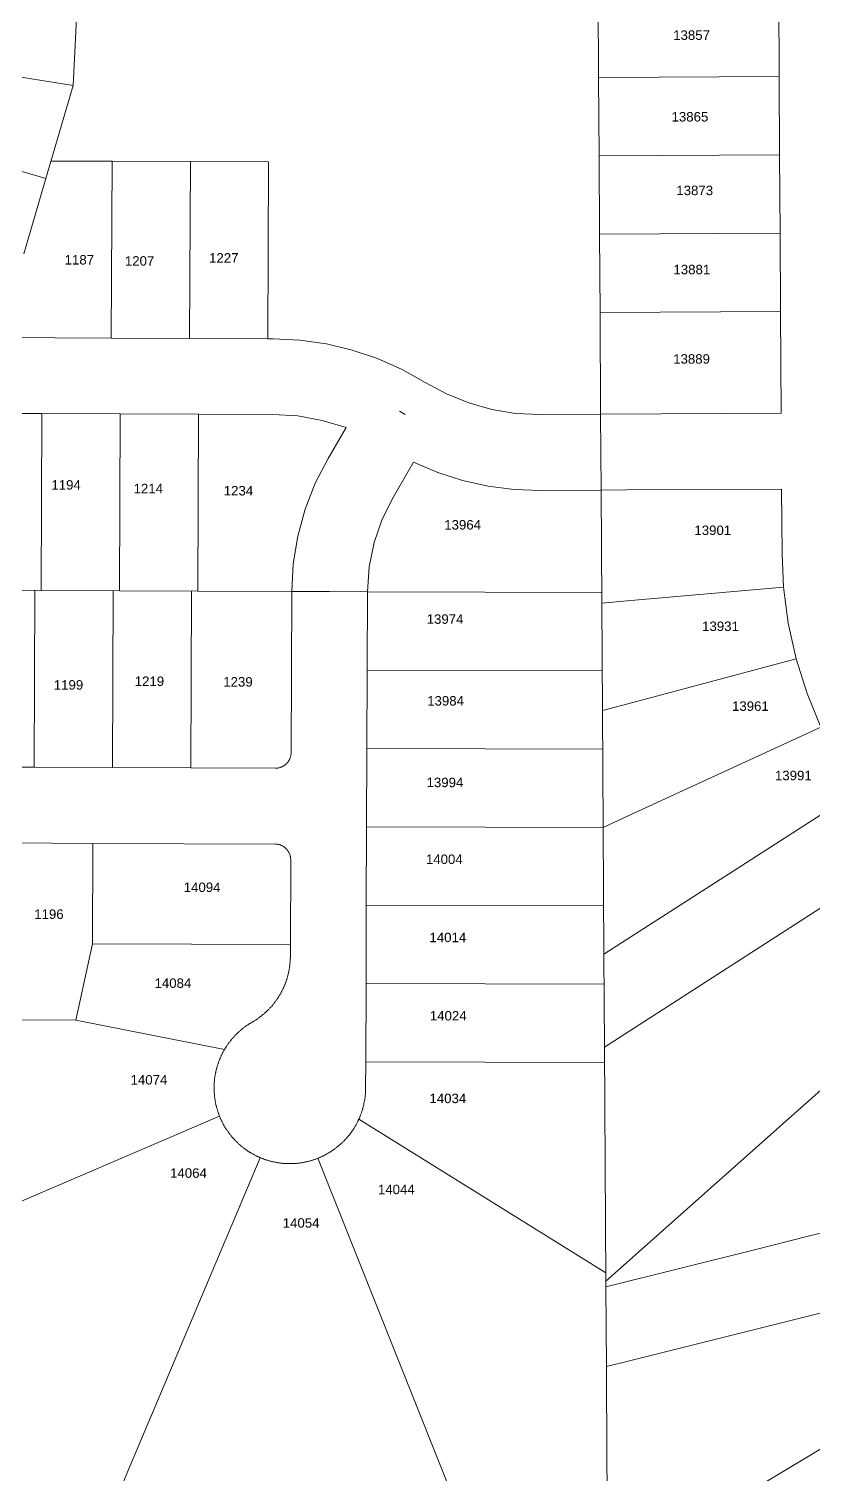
# Model space of a CAD drawing. Header units: feet. Extents: x 865220 to 2866543, y -2240498 to 973965.
# Drawn here: x 2863156 to 2863777, y 966133 to 967277 of the extents above; entities that cross this region are included whole.
import ezdxf
from ezdxf.enums import TextEntityAlignment as Align

# ---------------------------------------------------------------- set-up
doc = ezdxf.new("R2010")
doc.units = ezdxf.units.FT
doc.header["$LTSCALE"] = 0.015
doc.header["$MEASUREMENT"] = 0
doc.layers.add('Dakota County Addresses', color=7, linetype='Continuous')
doc.layers.add('Dakota County Parcels', color=7, linetype='Continuous')
doc.styles.add('Dimensions 100', font='arial.ttf')

# ---------------------------------------------------------------- blocks, each defined once
blk = doc.blocks.new('ACMAP_ANN_TEMPLATE_Dakota County Addresses')
at = {"layer": 'Dakota County Addresses', "style": 'Dimensions 100'}
blk.add_attdef('DakotaCountyAddress', text='', height=50, dxfattribs=at).set_placement((0, 0), align=Align.CENTER)

msp = doc.modelspace()

# ---------------------------------------------------------------- linework, layer by layer
at = {"layer": 'Dakota County Parcels', "lineweight": 5, "ltscale": 100}
for p, q in [((2863194.5, 967314.1), (2863190.7, 967231.9)), ((2863606.7, 967238.2), (2863606.3, 967300.2)), ((2863749.6, 967239.1), (2863749.3, 967301.1)), ((2863190.7, 967231.9), (2863048.6, 967254.7)), ((2863607, 967176.2), (2863606.7, 967238.2)), ((2863750, 967177.1), (2863749.6, 967239.1)), ((2863168.9, 967158.2), (2863190.7, 967231.9)), ((2863034.7, 967197.7), (2863168.9, 967158.2)), ((2863607, 967176.2), (2863750, 967177.1)), ((2863607.4, 967114.3), (2863607, 967176.2)), ((2863750.4, 967115.1), (2863750, 967177.1)), ((2863173, 967172.1), (2863221.4, 967171.9)), ((2863221.4, 967171.9), (2863220.8, 967032)), ((2863221.4, 967171.9), (2863283.4, 967171.7)), ((2863282.8, 967031.7), (2863283.4, 967171.7)), ((2863283.4, 967171.7), (2863345.4, 967171.5)), ((2863345.4, 967171.5), (2863344.8, 967031.5)), ((2863151.4, 967098.7), (2863168.9, 967158.2)), ((2863607.4, 967114.3), (2863750.4, 967115.1)), ((2863607.8, 967052.3), (2863607.4, 967114.3)), ((2863750.8, 967053.1), (2863750.4, 967115.1)), ((2863607.8, 967052.3), (2863750.8, 967053.1)), ((2863608.3, 966971.7), (2863607.8, 967052.3)), ((2863751.3, 966972.5), (2863750.8, 967053.1)), ((2863220.8, 967032), (2863131.8, 967032.3)), ((2863220.8, 967032), (2863282.8, 967031.7)), ((2863344.8, 967031.5), (2863282.8, 967031.7)), ((2863349, 967031.5), (2863344.8, 967031.5)), ((2863103.8, 966972.4), (2863165.8, 966972.2)), ((2863165.8, 966972.2), (2863165.3, 966832.2)), ((2863227.8, 966971.9), (2863165.8, 966972.2)), ((2863227.3, 966831.9), (2863227.8, 966971.9)), ((2863227.8, 966971.9), (2863289.8, 966971.7)), ((2863289.8, 966971.7), (2863289.3, 966831.7)), ((2863348.8, 966971.5), (2863289.8, 966971.7)), ((2863453.6, 966971.4), (2863449.1, 966974.1)), ((2863560.1, 966971.4), (2863608.3, 966971.7)), ((2863608.3, 966971.7), (2863751.3, 966972.5)), ((2863608.7, 966911.7), (2863608.3, 966971.7)), ((2863392.4, 966936.6), (2863406.7, 966961.1)), ((2863444.2, 966906.3), (2863460.2, 966933.7)), ((2863560.4, 966911.4), (2863608.7, 966911.7)), ((2863608.7, 966911.7), (2863628.7, 966911.8)), ((2863609.2, 966822.1), (2863608.7, 966911.7)), ((2863628.7, 966911.8), (2863751.6, 966912.5)), ((2863751.6, 966912.5), (2863752, 966861.3)), ((2863752, 966861.3), (2863753.2, 966834.7)), ((2863629.2, 966823.9), (2863753.2, 966834.7)), ((2863165.3, 966832.2), (2863103.3, 966832.4)), ((2863160.2, 966832.2), (2863159.7, 966692.2)), ((2863227.3, 966831.9), (2863165.3, 966832.2)), ((2863222.2, 966832), (2863221.7, 966692)), ((2863289.3, 966831.7), (2863227.3, 966831.9)), ((2863284.2, 966831.7), (2863283.7, 966691.7)), ((2863363.7, 966831.4), (2863289.3, 966831.7)), ((2863363.2, 966703.9), (2863363.7, 966831.4)), ((2863423.4, 966769.2), (2863423.7, 966831.2)), ((2863609.2, 966830.5), (2863423.7, 966831.2)), ((2863609.2, 966822.1), (2863629.2, 966823.9)), ((2863609.7, 966737.1), (2863609.2, 966822.1)), ((2863629.7, 966742.5), (2863763.1, 966778.1)), ((2863423.2, 966707.2), (2863423.4, 966769.2)), ((2863423.4, 966769.2), (2863609.5, 966768.5)), ((2863609.7, 966737.1), (2863629.7, 966742.5)), ((2863610.3, 966644.5), (2863609.7, 966737.1)), ((2863676.6, 966675.1), (2863782.7, 966724.1)), ((2863423, 966645.2), (2863423.2, 966707.2)), ((2863423.2, 966707.2), (2863609.9, 966706.5)), ((2863097.7, 966692.4), (2863159.7, 966692.2)), ((2863159.7, 966692.2), (2863221.7, 966692)), ((2863221.7, 966692), (2863283.7, 966691.7)), ((2863283.7, 966691.7), (2863350.7, 966691.5)), ((2863630.2, 966653.7), (2863676.6, 966675.1)), ((2863716.9, 966612.5), (2863811.7, 966673.4)), ((2863610.3, 966644.5), (2863630.2, 966653.7)), ((2863422.7, 966583.2), (2863423, 966645.2)), ((2863423, 966645.2), (2863610.3, 966644.5)), ((2863610.9, 966544.2), (2863610.3, 966644.5)), ((2863141.2, 966632.3), (2863206.1, 966632)), ((2863205.8, 966552.5), (2863206.1, 966632)), ((2863206.1, 966632), (2863350.5, 966631.5)), ((2863362.9, 966619), (2863362.6, 966551.9)), ((2863750.7, 966560.5), (2863845.2, 966621.3)), ((2863610.9, 966544.2), (2863716.9, 966612.5)), ((2863422.5, 966521.2), (2863422.7, 966583.2)), ((2863422.7, 966583.2), (2863610.7, 966582.5)), ((2863611.4, 966470.8), (2863750.7, 966560.5)), ((2863192.7, 966492.1), (2863205.8, 966552.5)), ((2863205.8, 966552.5), (2863362.6, 966551.9)), ((2863362.6, 966551.9), (2863362.6, 966542.4)), ((2863611.4, 966470.8), (2863610.9, 966544.2)), ((2863422.3, 966459.2), (2863422.5, 966521.2)), ((2863422.5, 966521.2), (2863611.1, 966520.5)), ((2863140.7, 966492.3), (2863192.7, 966492.1)), ((2863192.7, 966492.1), (2863310.4, 966468.9)), ((2863612.5, 966285.4), (2863611.4, 966470.8)), ((2863422.2, 966438.2), (2863422.3, 966459.2)), ((2863611.4, 966458.5), (2863422.3, 966459.2)), ((2863771.4, 966426.7), (2863805.2, 966456.8)), ((2863612.5, 966285.4), (2863771.4, 966426.7)), ((2863051.6, 966306.7), (2863306.6, 966416)), ((2863612.5, 966292), (2863416.8, 966413.6)), ((2863203.1, 966062.1), (2863338.8, 966383.2)), ((2863512.9, 966060.9), (2863384.4, 966382.8)), ((2863772.7, 966321), (2863937.6, 966362.2)), ((2863731.2, 966310.6), (2863772.7, 966321)), ((2863612.5, 966281), (2863731.2, 966310.6)), ((2863612.5, 966285.7), (2863612.5, 966285.7)), ((2863612.5, 966281), (2863612.5, 966285.4)), ((2863612.9, 966217.8), (2863612.5, 966281)), ((2863632.3, 966222.7), (2863794.9, 966263.3)), ((2863612.7, 966258.7), (2863612.7, 966258.7)), ((2863612.9, 966217.8), (2863632.3, 966222.7)), ((2863613, 966205.5), (2863612.9, 966217.8)), ((2863613.7, 966090.5), (2863613, 966205.5)), ((2863613, 966204.9), (2863613, 966204.9)), ((2863678.6, 966090.3), (2863827.2, 966179.5))]:
    msp.add_line(p, q, dxfattribs=at)
for points in [[(2863606.7, 967238.2), (2863606.7, 967238.2), (2863749.6, 967239.1)], [(2863469.4, 966996.9), (2863451, 967007.2), (2863431.6, 967015.8), (2863411.6, 967022.5), (2863391.1, 967027.4), (2863370.1, 967030.4), (2863349, 967031.5)], [(2863469.4, 966996.9), (2863486.2, 966987.8), (2863503.8, 966980.6), (2863522.2, 966975.4), (2863541, 966972.3), (2863560.1, 966971.4)], [(2863406.7, 966961.1), (2863387.9, 966966.8), (2863368.5, 966970.3), (2863348.8, 966971.5)], [(2863392.4, 966936.6), (2863382.3, 966917), (2863374.3, 966896.5), (2863368.5, 966875.2), (2863364.9, 966853.4), (2863363.7, 966831.4)], [(2863460.2, 966933.7), (2863479.3, 966925.6), (2863499, 966919.3), (2863519.2, 966914.8), (2863539.7, 966912.2), (2863560.4, 966911.4)], [(2863444.2, 966906.3), (2863435.4, 966888.7), (2863429, 966870.1), (2863425.1, 966850.8), (2863423.7, 966831.2)], [(2863753.2, 966834.7), (2863756.9, 966806.2), (2863763.1, 966778.1)], [(2863423.7, 966831.2), (2863393.7, 966831.3), (2863363.7, 966831.4)], [(2863763.1, 966778.1), (2863771.8, 966750.7), (2863782.7, 966724.1)], [(2863363.2, 966703.9), (2863363.2, 966703.4), (2863363.2, 966702.9), (2863363.1, 966702.4), (2863363, 966701.9), (2863362.9, 966701.4), (2863362.8, 966700.9), (2863362.7, 966700.4), (2863362.5, 966700), (2863362.4, 966699.5), (2863362.2, 966699), (2863362, 966698.6), (2863361.8, 966698.1), (2863361.5, 966697.7), (2863361.3, 966697.3), (2863361, 966696.8), (2863360.7, 966696.4), (2863360.4, 966696), (2863360.1, 966695.7), (2863359.7, 966695.3), (2863359.4, 966694.9), (2863359, 966694.6), (2863358.6, 966694.3), (2863358.2, 966694), (2863357.8, 966693.7), (2863357.4, 966693.4), (2863357, 966693.2), (2863356.5, 966692.9), (2863356.1, 966692.7), (2863355.6, 966692.5), (2863355.2, 966692.3), (2863354.7, 966692.1), (2863354.2, 966692), (2863353.7, 966691.8), (2863353.2, 966691.7), (2863352.8, 966691.6), (2863352.3, 966691.6), (2863351.8, 966691.5), (2863351.3, 966691.5), (2863350.7, 966691.5)], [(2863350.5, 966631.5), (2863351, 966631.5), (2863351.5, 966631.4), (2863352, 966631.4), (2863352.5, 966631.3), (2863352.9, 966631.2), (2863353.4, 966631.1), (2863353.9, 966631), (2863354.4, 966630.8), (2863354.9, 966630.7), (2863355.3, 966630.5), (2863355.8, 966630.3), (2863356.2, 966630.1), (2863356.7, 966629.8), (2863357.1, 966629.5), (2863357.5, 966629.3), (2863357.9, 966629), (2863358.3, 966628.7), (2863358.7, 966628.3), (2863359.1, 966628), (2863359.4, 966627.7), (2863359.7, 966627.3), (2863360.1, 966626.9), (2863360.4, 966626.5), (2863360.7, 966626.1), (2863360.9, 966625.7), (2863361.2, 966625.3), (2863361.4, 966624.8), (2863361.7, 966624.4), (2863361.9, 966623.9), (2863362.1, 966623.5), (2863362.2, 966623), (2863362.4, 966622.5), (2863362.5, 966622), (2863362.6, 966621.5), (2863362.7, 966621), (2863362.8, 966620.6), (2863362.8, 966620.1), (2863362.9, 966619.6), (2863362.9, 966619)], [(2863332.4, 966490.5), (2863332.8, 966490.8), (2863333.2, 966491), (2863333.7, 966491.3), (2863334.1, 966491.6), (2863334.5, 966491.8), (2863334.9, 966492.1), (2863335.4, 966492.4), (2863335.8, 966492.6), (2863336.2, 966492.9), (2863336.6, 966493.2), (2863337, 966493.5), (2863337.4, 966493.8), (2863337.8, 966494.1), (2863338.2, 966494.4), (2863338.6, 966494.7), (2863339, 966495), (2863339.4, 966495.3), (2863339.8, 966495.6), (2863340.2, 966495.9), (2863340.6, 966496.2), (2863341, 966496.5), (2863341.4, 966496.8), (2863341.8, 966497.2), (2863342.1, 966497.5), (2863342.5, 966497.8), (2863342.9, 966498.2), (2863343.2, 966498.5), (2863343.6, 966498.8), (2863344, 966499.2), (2863344.3, 966499.5), (2863344.7, 966499.9), (2863345.1, 966500.2), (2863345.4, 966500.6), (2863345.8, 966500.9), (2863346.1, 966501.3), (2863346.4, 966501.7), (2863346.8, 966502), (2863347.1, 966502.4), (2863347.4, 966502.8), (2863347.8, 966503.2), (2863348.1, 966503.5), (2863348.4, 966503.9), (2863348.8, 966504.3), (2863349.1, 966504.7), (2863349.4, 966505.1), (2863349.7, 966505.5), (2863350, 966505.9), (2863350.3, 966506.3), (2863350.6, 966506.7), (2863350.9, 966507.1), (2863351.2, 966507.5), (2863351.5, 966507.9), (2863351.8, 966508.3), (2863352.1, 966508.7), (2863352.3, 966509.1), (2863352.6, 966509.5), (2863352.9, 966509.9), (2863353.2, 966510.4), (2863353.4, 966510.8), (2863353.7, 966511.2), (2863354, 966511.6), (2863354.2, 966512.1), (2863354.5, 966512.5), (2863354.7, 966512.9), (2863355, 966513.4), (2863355.2, 966513.8), (2863355.4, 966514.2), (2863355.7, 966514.7), (2863355.9, 966515.1), (2863356.1, 966515.6), (2863356.4, 966516), (2863356.6, 966516.5), (2863356.8, 966516.9), (2863357, 966517.4), (2863357.2, 966517.8), (2863357.4, 966518.3), (2863357.6, 966518.7), (2863357.8, 966519.2), (2863358, 966519.7), (2863358.2, 966520.1), (2863358.4, 966520.6), (2863358.6, 966521), (2863358.7, 966521.5), (2863358.9, 966522), (2863359.1, 966522.5), (2863359.3, 966522.9), (2863359.4, 966523.4), (2863359.6, 966523.9), (2863359.7, 966524.3), (2863359.9, 966524.8), (2863360, 966525.3), (2863360.2, 966525.8), (2863360.3, 966526.3), (2863360.4, 966526.7), (2863360.6, 966527.2), (2863360.7, 966527.7), (2863360.8, 966528.2), (2863360.9, 966528.7), (2863361.1, 966529.2), (2863361.2, 966529.7), (2863361.3, 966530.1), (2863361.4, 966530.6), (2863361.5, 966531.1), (2863361.6, 966531.6), (2863361.7, 966532.1), (2863361.7, 966532.6), (2863361.8, 966533.1), (2863361.9, 966533.6), (2863362, 966534.1), (2863362, 966534.6), (2863362.1, 966535.1), (2863362.2, 966535.6), (2863362.2, 966536.1), (2863362.3, 966536.6), (2863362.3, 966537.1), (2863362.4, 966537.6), (2863362.4, 966538.1), (2863362.4, 966538.6), (2863362.5, 966539.1), (2863362.5, 966539.5), (2863362.5, 966540), (2863362.5, 966540.5), (2863362.6, 966541), (2863362.6, 966541.5), (2863362.6, 966542.4)], [(2863332.4, 966490.5), (2863332, 966490.3), (2863331.5, 966490), (2863331.1, 966489.8), (2863330.7, 966489.5), (2863330.2, 966489.3), (2863329.8, 966489), (2863329.4, 966488.7), (2863329, 966488.4), (2863328.6, 966488.2), (2863328.2, 966487.9), (2863327.7, 966487.6), (2863327.3, 966487.3), (2863326.9, 966487), (2863326.5, 966486.7), (2863326.1, 966486.4), (2863325.7, 966486.1), (2863325.3, 966485.8), (2863324.9, 966485.5), (2863324.5, 966485.2), (2863324.2, 966484.9), (2863323.8, 966484.6), (2863323.4, 966484.2), (2863323, 966483.9), (2863322.6, 966483.6), (2863322.3, 966483.2), (2863321.9, 966482.9), (2863321.5, 966482.6), (2863321.2, 966482.2), (2863320.8, 966481.9), (2863320.4, 966481.5), (2863320.1, 966481.2), (2863319.7, 966480.8), (2863319.4, 966480.5), (2863319, 966480.1), (2863318.7, 966479.8), (2863318.3, 966479.4), (2863318, 966479), (2863317.7, 966478.7), (2863317.3, 966478.3), (2863317, 966477.9), (2863316.7, 966477.5), (2863316.3, 966477.2), (2863316, 966476.8), (2863315.7, 966476.4), (2863315.4, 966476), (2863315.1, 966475.6), (2863314.8, 966475.2), (2863314.5, 966474.8), (2863314.2, 966474.4), (2863313.9, 966474), (2863313.6, 966473.6), (2863313.3, 966473.2), (2863313, 966472.8), (2863312.7, 966472.4), (2863312.4, 966472), (2863312.1, 966471.6), (2863311.9, 966471.1), (2863311.6, 966470.7), (2863311.3, 966470.3), (2863311.1, 966469.9), (2863310.8, 966469.5), (2863310.4, 966468.9)], [(2863310.4, 966468.9), (2863310.2, 966468.4), (2863310, 966468), (2863309.7, 966467.5), (2863309.5, 966467.1), (2863309.2, 966466.7), (2863309, 966466.2), (2863308.8, 966465.8), (2863308.5, 966465.3), (2863308.3, 966464.9), (2863308.1, 966464.4), (2863307.9, 966464), (2863307.7, 966463.5), (2863307.5, 966463.1), (2863307.3, 966462.6), (2863307.1, 966462.2), (2863306.9, 966461.7), (2863306.7, 966461.2), (2863306.5, 966460.8), (2863306.3, 966460.3), (2863306.1, 966459.8), (2863306, 966459.4), (2863305.8, 966458.9), (2863305.6, 966458.4), (2863305.4, 966458), (2863305.3, 966457.5), (2863305.1, 966457), (2863305, 966456.5), (2863304.8, 966456.1), (2863304.7, 966455.6), (2863304.5, 966455.1), (2863304.4, 966454.6), (2863304.3, 966454.1), (2863304.1, 966453.7), (2863304, 966453.2), (2863303.9, 966452.7), (2863303.8, 966452.2), (2863303.7, 966451.7), (2863303.6, 966451.2), (2863303.5, 966450.7), (2863303.4, 966450.3), (2863303.3, 966449.8), (2863303.2, 966449.3), (2863303.1, 966448.8), (2863303, 966448.3), (2863302.9, 966447.8), (2863302.8, 966447.3), (2863302.8, 966446.8), (2863302.7, 966446.3), (2863302.6, 966445.8), (2863302.6, 966445.3), (2863302.5, 966444.8), (2863302.5, 966444.3), (2863302.4, 966443.8), (2863302.4, 966443.3), (2863302.3, 966442.8), (2863302.3, 966442.3), (2863302.3, 966441.8), (2863302.3, 966441.3), (2863302.2, 966440.8), (2863302.2, 966440.3), (2863302.2, 966439.8), (2863302.2, 966439.3), (2863302.2, 966438.8), (2863302.2, 966438.3), (2863302.2, 966437.8), (2863302.2, 966437.3), (2863302.2, 966436.8), (2863302.2, 966436.3), (2863302.2, 966435.8), (2863302.3, 966435.3), (2863302.3, 966434.8), (2863302.3, 966434.3), (2863302.4, 966433.8), (2863302.4, 966433.3), (2863302.5, 966432.8), (2863302.5, 966432.3), (2863302.6, 966431.8), (2863302.6, 966431.3), (2863302.7, 966430.9), (2863302.7, 966430.4), (2863302.8, 966429.9), (2863302.9, 966429.4), (2863303, 966428.9), (2863303, 966428.4), (2863303.1, 966427.9), (2863303.2, 966427.4), (2863303.3, 966426.9), (2863303.4, 966426.4), (2863303.5, 966425.9), (2863303.6, 966425.4), (2863303.7, 966424.9), (2863303.8, 966424.5), (2863304, 966424), (2863304.1, 966423.5), (2863304.2, 966423), (2863304.3, 966422.5), (2863304.5, 966422), (2863304.6, 966421.6), (2863304.8, 966421.1), (2863304.9, 966420.6), (2863305.1, 966420.1), (2863305.2, 966419.7), (2863305.4, 966419.2), (2863305.5, 966418.7), (2863305.7, 966418.2), (2863305.9, 966417.8), (2863306, 966417.3), (2863306.2, 966416.8), (2863306.6, 966416)], [(2863416.8, 966413.6), (2863417, 966414), (2863417.2, 966414.5), (2863417.4, 966414.9), (2863417.6, 966415.4), (2863417.8, 966415.9), (2863417.9, 966416.3), (2863418.1, 966416.8), (2863418.3, 966417.3), (2863418.5, 966417.7), (2863418.6, 966418.2), (2863418.8, 966418.7), (2863419, 966419.1), (2863419.1, 966419.6), (2863419.3, 966420.1), (2863419.4, 966420.6), (2863419.6, 966421.1), (2863419.7, 966421.5), (2863419.9, 966422), (2863420, 966422.5), (2863420.1, 966423), (2863420.3, 966423.5), (2863420.4, 966423.9), (2863420.5, 966424.4), (2863420.6, 966424.9), (2863420.7, 966425.4), (2863420.8, 966425.9), (2863420.9, 966426.4), (2863421, 966426.9), (2863421.1, 966427.4), (2863421.2, 966427.9), (2863421.3, 966428.3), (2863421.4, 966428.8), (2863421.5, 966429.3), (2863421.5, 966429.8), (2863421.6, 966430.3), (2863421.7, 966430.8), (2863421.7, 966431.3), (2863421.8, 966431.8), (2863421.9, 966432.3), (2863421.9, 966432.8), (2863422, 966433.3), (2863422, 966433.8), (2863422, 966434.3), (2863422.1, 966434.8), (2863422.1, 966435.3), (2863422.1, 966435.8), (2863422.1, 966436.3), (2863422.2, 966436.8), (2863422.2, 966437.3), (2863422.2, 966438.2)], [(2863306.6, 966416), (2863306.7, 966415.5), (2863306.9, 966415.1), (2863307.1, 966414.6), (2863307.3, 966414.2), (2863307.5, 966413.7), (2863307.7, 966413.3), (2863308, 966412.8), (2863308.2, 966412.4), (2863308.4, 966411.9), (2863308.6, 966411.5), (2863308.8, 966411), (2863309.1, 966410.6), (2863309.3, 966410.1), (2863309.5, 966409.7), (2863309.8, 966409.2), (2863310, 966408.8), (2863310.3, 966408.4), (2863310.5, 966407.9), (2863310.8, 966407.5), (2863311, 966407.1), (2863311.3, 966406.7), (2863311.6, 966406.2), (2863311.8, 966405.8), (2863312.1, 966405.4), (2863312.4, 966405), (2863312.7, 966404.6), (2863313, 966404.2), (2863313.3, 966403.8), (2863313.5, 966403.3), (2863313.8, 966402.9), (2863314.1, 966402.5), (2863314.4, 966402.1), (2863314.7, 966401.7), (2863315, 966401.4), (2863315.4, 966401), (2863315.7, 966400.6), (2863316, 966400.2), (2863316.3, 966399.8), (2863316.6, 966399.4), (2863317, 966399), (2863317.3, 966398.7), (2863317.6, 966398.3), (2863318, 966397.9), (2863318.3, 966397.6), (2863318.6, 966397.2), (2863319, 966396.8), (2863319.3, 966396.5), (2863319.7, 966396.1), (2863320, 966395.8), (2863320.4, 966395.4), (2863320.8, 966395.1), (2863321.1, 966394.7), (2863321.5, 966394.4), (2863321.9, 966394), (2863322.2, 966393.7), (2863322.6, 966393.4), (2863323, 966393.1), (2863323.4, 966392.7), (2863323.7, 966392.4), (2863324.1, 966392.1), (2863324.5, 966391.8), (2863324.9, 966391.5), (2863325.3, 966391.1), (2863325.7, 966390.8), (2863326.1, 966390.5), (2863326.5, 966390.2), (2863326.9, 966389.9), (2863327.3, 966389.7), (2863327.7, 966389.4), (2863328.1, 966389.1), (2863328.5, 966388.8), (2863329, 966388.5), (2863329.4, 966388.2), (2863329.8, 966388), (2863330.2, 966387.7), (2863330.6, 966387.4), (2863331.1, 966387.2), (2863331.5, 966386.9), (2863331.9, 966386.7), (2863332.4, 966386.4), (2863332.8, 966386.2), (2863333.2, 966385.9), (2863333.7, 966385.7), (2863334.1, 966385.5), (2863334.5, 966385.2), (2863335, 966385), (2863335.4, 966384.8), (2863335.9, 966384.5), (2863336.3, 966384.3), (2863336.8, 966384.1), (2863337.2, 966383.9), (2863337.7, 966383.7), (2863338.2, 966383.5), (2863338.8, 966383.2)], [(2863384.4, 966382.8), (2863384.9, 966382.9), (2863385.4, 966383.1), (2863385.8, 966383.3), (2863386.3, 966383.5), (2863386.7, 966383.7), (2863387.2, 966383.9), (2863387.7, 966384.2), (2863388.1, 966384.4), (2863388.6, 966384.6), (2863389, 966384.8), (2863389.4, 966385), (2863389.9, 966385.3), (2863390.3, 966385.5), (2863390.8, 966385.7), (2863391.2, 966386), (2863391.6, 966386.2), (2863392.1, 966386.5), (2863392.5, 966386.7), (2863392.9, 966387), (2863393.4, 966387.2), (2863393.8, 966387.5), (2863394.2, 966387.7), (2863394.6, 966388), (2863395.1, 966388.3), (2863395.5, 966388.6), (2863395.9, 966388.8), (2863396.3, 966389.1), (2863396.7, 966389.4), (2863397.1, 966389.7), (2863397.5, 966390), (2863397.9, 966390.3), (2863398.3, 966390.6), (2863398.7, 966390.9), (2863399.1, 966391.2), (2863399.5, 966391.5), (2863399.9, 966391.8), (2863400.3, 966392.1), (2863400.7, 966392.5), (2863401.1, 966392.8), (2863401.4, 966393.1), (2863401.8, 966393.4), (2863402.2, 966393.8), (2863402.6, 966394.1), (2863402.9, 966394.4), (2863403.3, 966394.8), (2863403.7, 966395.1), (2863404, 966395.5), (2863404.4, 966395.8), (2863404.7, 966396.2), (2863405.1, 966396.5), (2863405.4, 966396.9), (2863405.8, 966397.3), (2863406.1, 966397.6), (2863406.5, 966398), (2863406.8, 966398.4), (2863407.1, 966398.7), (2863407.5, 966399.1), (2863407.8, 966399.5), (2863408.1, 966399.9), (2863408.4, 966400.2), (2863408.7, 966400.6), (2863409.1, 966401), (2863409.4, 966401.4), (2863409.7, 966401.8), (2863410, 966402.2), (2863410.3, 966402.6), (2863410.6, 966403), (2863410.9, 966403.4), (2863411.2, 966403.8), (2863411.4, 966404.2), (2863411.7, 966404.6), (2863412, 966405.1), (2863412.3, 966405.5), (2863412.6, 966405.9), (2863412.8, 966406.3), (2863413.1, 966406.7), (2863413.4, 966407.2), (2863413.6, 966407.6), (2863413.9, 966408), (2863414.1, 966408.5), (2863414.4, 966408.9), (2863414.6, 966409.3), (2863414.9, 966409.8), (2863415.1, 966410.2), (2863415.3, 966410.6), (2863415.6, 966411.1), (2863415.8, 966411.5), (2863416, 966412), (2863416.2, 966412.4), (2863416.4, 966412.9), (2863416.8, 966413.6)], [(2863338.8, 966383.2), (2863339.3, 966383), (2863339.8, 966382.8), (2863340.2, 966382.6), (2863340.7, 966382.5), (2863341.1, 966382.3), (2863341.6, 966382.1), (2863342.1, 966381.9), (2863342.6, 966381.8), (2863343, 966381.6), (2863343.5, 966381.5), (2863344, 966381.3), (2863344.5, 966381.2), (2863344.9, 966381), (2863345.4, 966380.9), (2863345.9, 966380.7), (2863346.4, 966380.6), (2863346.9, 966380.5), (2863347.3, 966380.3), (2863347.8, 966380.2), (2863348.3, 966380.1), (2863348.8, 966380), (2863349.3, 966379.9), (2863349.8, 966379.8), (2863350.3, 966379.7), (2863350.8, 966379.6), (2863351.3, 966379.5), (2863351.7, 966379.4), (2863352.2, 966379.3), (2863352.7, 966379.2), (2863353.2, 966379.1), (2863353.7, 966379.1), (2863354.2, 966379), (2863354.7, 966378.9), (2863355.2, 966378.9), (2863355.7, 966378.8), (2863356.2, 966378.8), (2863356.7, 966378.7), (2863357.2, 966378.7), (2863357.7, 966378.6), (2863358.2, 966378.6), (2863358.7, 966378.6), (2863359.2, 966378.6), (2863359.7, 966378.5), (2863360.2, 966378.5), (2863360.7, 966378.5), (2863361.2, 966378.5), (2863361.7, 966378.5), (2863362.2, 966378.5), (2863362.7, 966378.5), (2863363.2, 966378.5), (2863363.7, 966378.5), (2863364.2, 966378.5), (2863364.7, 966378.5), (2863365.2, 966378.6), (2863365.7, 966378.6), (2863366.2, 966378.6), (2863366.7, 966378.6), (2863367.2, 966378.7), (2863367.7, 966378.7), (2863368.2, 966378.8), (2863368.7, 966378.8), (2863369.2, 966378.9), (2863369.7, 966378.9), (2863370.2, 966379), (2863370.7, 966379.1), (2863371.2, 966379.2), (2863371.6, 966379.2), (2863372.1, 966379.3), (2863372.6, 966379.4), (2863373.1, 966379.5), (2863373.6, 966379.6), (2863374.1, 966379.7), (2863374.6, 966379.8), (2863375.1, 966379.9), (2863375.6, 966380), (2863376.1, 966380.1), (2863376.5, 966380.2), (2863377, 966380.3), (2863377.5, 966380.5), (2863378, 966380.6), (2863378.5, 966380.7), (2863379, 966380.9), (2863379.4, 966381), (2863379.9, 966381.2), (2863380.4, 966381.3), (2863380.9, 966381.5), (2863381.3, 966381.6), (2863381.8, 966381.8), (2863382.3, 966381.9), (2863382.8, 966382.1), (2863383.2, 966382.3), (2863383.7, 966382.5), (2863384.4, 966382.8)]]:
    msp.add_lwpolyline(points, dxfattribs=at)

# ---------------------------------------------------------------- block references
at = {"layer": 'Dakota County Addresses', "lineweight": 5, "ltscale": 100, "xscale": 0.15, "yscale": 0.15, "zscale": 0.15}
for p, values in [((2863680.3, 967268), {'DakotaCountyAddress': '13857'}), ((2863679, 967203.4), {'DakotaCountyAddress': '13865'}), ((2863682.8, 967145.1), {'DakotaCountyAddress': '13873'}), ((2863195.5, 967090.2), {'DakotaCountyAddress': '1187'}), ((2863243.2, 967089.3), {'DakotaCountyAddress': '1207'}), ((2863309.9, 967091.7), {'DakotaCountyAddress': '1227'}), ((2863680.5, 967082.5), {'DakotaCountyAddress': '13881'}), ((2863680.3, 967011.7), {'DakotaCountyAddress': '13889'}), ((2863185, 966912), {'DakotaCountyAddress': '1194'}), ((2863250.1, 966909.1), {'DakotaCountyAddress': '1214'}), ((2863321.5, 966907.4), {'DakotaCountyAddress': '1234'}), ((2863499, 966880.4), {'DakotaCountyAddress': '13964'}), ((2863697.1, 966876.1), {'DakotaCountyAddress': '13901'}), ((2863485.1, 966805.8), {'DakotaCountyAddress': '13974'}), ((2863703.2, 966800.1), {'DakotaCountyAddress': '13931'}), ((2863251, 966756.6), {'DakotaCountyAddress': '1219'}), ((2863186.9, 966753.7), {'DakotaCountyAddress': '1199'}), ((2863321.1, 966756.1), {'DakotaCountyAddress': '1239'}), ((2863485.5, 966741.1), {'DakotaCountyAddress': '13984'}), ((2863726.9, 966736.9), {'DakotaCountyAddress': '13961'}), ((2863485, 966676.5), {'DakotaCountyAddress': '13994'}), ((2863760.9, 966682), {'DakotaCountyAddress': '13991'}), ((2863484.5, 966615.7), {'DakotaCountyAddress': '14004'}), ((2863292.7, 966593.5), {'DakotaCountyAddress': '14094'}), ((2863171.4, 966572.2), {'DakotaCountyAddress': '1196'}), ((2863487.3, 966553.8), {'DakotaCountyAddress': '14014'}), ((2863269.6, 966517.6), {'DakotaCountyAddress': '14084'}), ((2863487.6, 966491.8), {'DakotaCountyAddress': '14024'}), ((2863250.6, 966441.1), {'DakotaCountyAddress': '14074'}), ((2863487.3, 966426.4), {'DakotaCountyAddress': '14034'}), ((2863281.9, 966367.3), {'DakotaCountyAddress': '14064'}), ((2863446.5, 966354.3), {'DakotaCountyAddress': '14044'}), ((2863371.1, 966327.8), {'DakotaCountyAddress': '14054'})]:
    msp.add_blockref('ACMAP_ANN_TEMPLATE_Dakota County Addresses', p, dxfattribs=at).add_auto_attribs(values)

doc.saveas('drawing.dxf')
